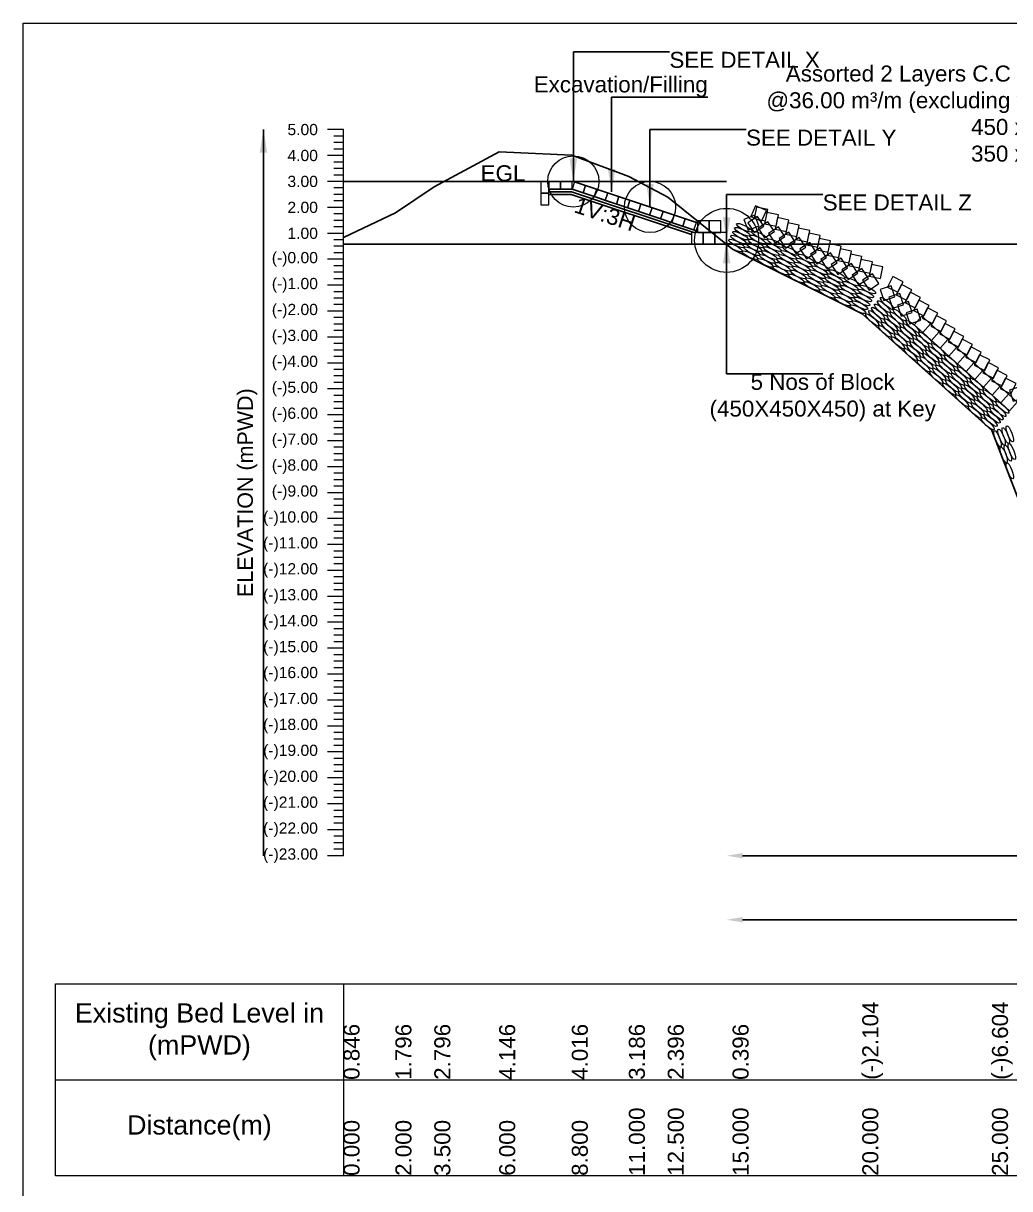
# Model space of a CAD drawing. Header units: inches. Extents: x 89000 to 215000, y -7071 to 0.
# Drawn here: x 175000 to 178080, y -3640 to 0 of the extents above; entities that cross this region are included whole.
import ezdxf

# ---------------------------------------------------------------- set-up
doc = ezdxf.new("R2010")
doc.units = ezdxf.units.IN
doc.header["$LTSCALE"] = 7
doc.header["$MEASUREMENT"] = 0
for name, color, linetype, lineweight in [('Cross section Data Border', 7, 'Continuous', 9), ('Cross Section Labels', 7, 'Continuous', 9), ('Existing_Bed_Level for Xsection', 7, 'Continuous', 25), ('Long Section Labels', 7, 'Continuous', 9)]:
    doc.layers.add(name, color=color, linetype=linetype, lineweight=lineweight)
doc.styles.get("Standard").update_dxf_attribs({"font": 'arial.ttf'})
doc.dimstyles.new('Appron Lebeling Style', dxfattribs={"dimtxt": 50, "dimasz": 50, "dimexe": 0.18, "dimexo": 0.0625, "dimgap": 0.09, "dimtad": 0, "dimtih": 1, "dimtoh": 1, "dimdec": 4, "dimzin": 0, "dimdsep": 46, "dimtxsty": 'Standard', "dimcen": 0.09, "dimse1": 1, "dimse2": 1, "dimadec": 0, "dimazin": 0, "dimtfac": 1, "dimtdec": 4, "dimtofl": 0, "dimtmove": 0, "dimatfit": 3, "dimfxl": 1, "dimtolj": 1, "dimtzin": 0, "dimarcsym": 0})
doc.dimstyles.get("Standard").update_dxf_attribs({"dimtxt": 0.18, "dimasz": 0.18, "dimexe": 0.18, "dimexo": 0.0625, "dimgap": 0.09, "dimtad": 0, "dimtih": 1, "dimtoh": 1, "dimdec": 4, "dimzin": 0, "dimdsep": 46, "dimtxsty": 'Standard', "dimcen": 0.09, "dimadec": 0, "dimazin": 0, "dimtfac": 1, "dimtdec": 4, "dimtofl": 0, "dimtmove": 0, "dimatfit": 3, "dimfxl": 1, "dimtolj": 1, "dimtzin": 0, "dimarcsym": 0})

# ---------------------------------------------------------------- blocks, each defined once
blk = doc.blocks.new('*D5')
at = {"layer": 'Cross Section Labels', "color": 0, "lineweight": -2, "transparency": 16777216}
for p, q in [((177246.4, -2600.1), (179441.1, -2600.1)), ((181880.6, -2600.1), (179685.8, -2600.1))]:
    blk.add_line(p, q, dxfattribs=at)
at = {"layer": 'Cross Section Labels', "color": 0, "transparency": 16777216}
for points in [[(177246.4, -2591.7), (177246.4, -2608.4), (177196.4, -2600.1)], [(181880.6, -2591.7), (181880.6, -2608.4), (181930.6, -2600.1)]]:
    blk.add_solid(points, dxfattribs=at)
at = {"layer": 'Defpoints', "color": 0, "transparency": 16777216}
for p in [(177196.4, -690.1), (181930.6, -1745.8), (181930.6, -2600.1)]:
    blk.add_point(p, dxfattribs=at)
at = {"layer": 'Cross Section Labels', "color": 0, "transparency": 16777216, "insert": (179563.5, -2600.1), "char_height": 50, "attachment_point": 5}
blk.add_mtext('\\A1;72.00 m', dxfattribs=at)
blk = doc.blocks.new('*D6')
at = {"layer": 'Cross Section Labels', "color": 0, "lineweight": -2, "transparency": 16777216}
for p, q in [((177246.4, -2800.1), (179207.8, -2800.1)), ((181880.6, -2800.1), (179919.1, -2800.1))]:
    blk.add_line(p, q, dxfattribs=at)
at = {"layer": 'Cross Section Labels', "color": 0, "transparency": 16777216}
for points in [[(177246.4, -2791.7), (177246.4, -2808.4), (177196.4, -2800.1)], [(181880.6, -2791.7), (181880.6, -2808.4), (181930.6, -2800.1)]]:
    blk.add_solid(points, dxfattribs=at)
at = {"layer": 'Defpoints', "color": 0, "transparency": 16777216}
for p in [(177196.4, -690.1), (181930.6, -1745.8), (181930.6, -2800.1)]:
    blk.add_point(p, dxfattribs=at)
at = {"layer": 'Cross Section Labels', "color": 0, "transparency": 16777216, "insert": (179563.5, -2800.1), "char_height": 50, "attachment_point": 5}
blk.add_mtext('\\A1;Block @36.00 m³/m ^JGoo Bag @72.00 m³/m ', dxfattribs=at)

msp = doc.modelspace()

# ---------------------------------------------------------------- linework, layer by layer
at = {"layer": 'Cross section Data Border'}
for points in [[(175000, 0), (185000, 0), (185000, -7071), (175000, -7071)], [(175100, -3000.076), (184200, -3000.076), (184200, -3600.076), (175100, -3600.076)]]:
    msp.add_lwpolyline(points, close=True, dxfattribs=at)
for points in [[(176000, -3000.076), (176000, -3600.076)], [(175100, -3300.076), (184200, -3300.076)]]:
    msp.add_lwpolyline(points, dxfattribs=at)
at = {"layer": 'Cross Section Labels'}
for centre, radius in [((176717.66, -494.076), 80), ((176957.015, -573.861), 80), ((177196.37, -677.946), 100)]:
    msp.add_circle(centre, radius, dxfattribs=at)
at = {"layer": 'Existing_Bed_Level for Xsection'}
for points in [[(176000, -668.55), (176162, -591.6), (176283.5, -510.6), (176486, -401.25), (176712.8, -411.78), (176891, -479.01), (177012.5, -543), (177215, -705), (177620, -907.5), (178025, -1272), (178430, -2325), (178835, -2568), (179240, -2487), (179645, -2406), (180050, -2325), (180860, -2073.576), (181265, -1919.676), (181670, -1790.076), (182480, -1652.376), (183290, -1547.076), (184100, -1409.376)], [(177196.37, -494.076), (176000, -494.076)], [(177105.245, -623.271), (176721.40099, -495.323), (176717.66, -494.076), (176713.71665, -494.076), (176640.81665, -494.076)], [(176640.81665, -518.376), (176713.71665, -518.376), (177105.245, -648.88545)], [(176640.81665, -526.476), (176712.4022, -526.476), (177093.9122, -653.646)], [(176640.81665, -534.576), (176711.08775, -534.576), (177087.02, -659.88675)], [(176000, -690.096), (184100, -690.096)]]:
    msp.add_lwpolyline(points, dxfattribs=at)
at = {"layer": 'Long Section Labels'}
for points in [[(176000, -332.076), (175950, -332.076)], [(176000, -352.326), (175970, -352.326)], [(176000, -2600.076), (176000, -2519.076), (176000, -2438.076), (176000, -2357.076), (176000, -2276.076), (176000, -2195.076), (176000, -2114.076), (176000, -2033.076), (176000, -1952.076), (176000, -1871.076), (176000, -1790.076), (176000, -1709.076), (176000, -1628.076), (176000, -1547.076), (176000, -1466.076), (176000, -1385.076), (176000, -1304.076), (176000, -1223.076), (176000, -1142.076), (176000, -1061.076), (176000, -980.076), (176000, -899.076), (176000, -818.076), (176000, -737.076), (176000, -656.076), (176000, -575.076), (176000, -494.076), (176000, -413.076), (176000, -332.076)], [(176000, -372.576), (175970, -372.576)], [(176000, -392.826), (175970, -392.826)], [(176000, -413.076), (175950, -413.076)], [(176000, -433.326), (175970, -433.326)], [(176000, -453.576), (175970, -453.576)], [(176000, -494.076), (175950, -494.076)], [(176000, -473.826), (175970, -473.826)], [(176000, -514.326), (175970, -514.326)], [(176000, -534.576), (175970, -534.576)], [(176000, -575.076), (175950, -575.076)], [(176000, -554.826), (175970, -554.826)], [(176000, -595.326), (175970, -595.326)], [(176000, -615.576), (175970, -615.576)], [(176000, -635.826), (175970, -635.826)], [(176000, -656.076), (175950, -656.076)], [(176000, -676.326), (175970, -676.326)], [(176000, -696.576), (175970, -696.576)], [(176000, -716.826), (175970, -716.826)], [(176000, -737.076), (175950, -737.076)], [(176000, -757.326), (175970, -757.326)], [(176000, -777.576), (175970, -777.576)], [(176000, -797.826), (175970, -797.826)], [(176000, -818.076), (175950, -818.076)], [(176000, -838.326), (175970, -838.326)], [(176000, -858.576), (175970, -858.576)], [(176000, -899.076), (175950, -899.076)], [(176000, -878.826), (175970, -878.826)], [(176000, -919.326), (175970, -919.326)], [(176000, -939.576), (175970, -939.576)], [(176000, -980.076), (175950, -980.076)], [(176000, -959.826), (175970, -959.826)], [(176000, -1000.326), (175970, -1000.326)], [(176000, -1020.576), (175970, -1020.576)], [(176000, -1040.826), (175970, -1040.826)], [(176000, -1061.076), (175950, -1061.076)], [(176000, -1081.326), (175970, -1081.326)], [(176000, -1101.576), (175970, -1101.576)], [(176000, -1121.826), (175970, -1121.826)], [(176000, -1142.076), (175950, -1142.076)], [(176000, -1162.326), (175970, -1162.326)], [(176000, -1182.576), (175970, -1182.576)], [(176000, -1223.076), (175950, -1223.076)], [(176000, -1202.826), (175970, -1202.826)], [(176000, -1243.326), (175970, -1243.326)], [(176000, -1263.576), (175970, -1263.576)], [(176000, -1304.076), (175950, -1304.076)], [(176000, -1283.826), (175970, -1283.826)], [(176000, -1324.326), (175970, -1324.326)], [(176000, -1344.576), (175970, -1344.576)], [(176000, -1364.826), (175970, -1364.826)], [(176000, -1385.076), (175950, -1385.076)], [(176000, -1405.326), (175970, -1405.326)], [(176000, -1425.576), (175970, -1425.576)], [(176000, -1445.826), (175970, -1445.826)], [(176000, -1466.076), (175950, -1466.076)], [(176000, -1486.326), (175970, -1486.326)], [(176000, -1506.576), (175970, -1506.576)], [(176000, -1526.826), (175970, -1526.826)], [(176000, -1547.076), (175950, -1547.076)], [(176000, -1567.326), (175970, -1567.326)], [(176000, -1587.576), (175970, -1587.576)], [(176000, -1628.076), (175950, -1628.076)], [(176000, -1607.826), (175970, -1607.826)], [(176000, -1648.326), (175970, -1648.326)], [(176000, -1668.576), (175970, -1668.576)], [(176000, -1709.076), (175950, -1709.076)], [(176000, -1688.826), (175970, -1688.826)], [(176000, -1729.326), (175970, -1729.326)], [(176000, -1749.576), (175970, -1749.576)], [(176000, -1769.826), (175970, -1769.826)], [(176000, -1790.076), (175950, -1790.076)], [(176000, -1810.326), (175970, -1810.326)], [(176000, -1830.576), (175970, -1830.576)], [(176000, -1850.826), (175970, -1850.826)], [(176000, -1871.076), (175950, -1871.076)], [(176000, -1891.326), (175970, -1891.326)], [(176000, -1911.576), (175970, -1911.576)], [(176000, -1952.076), (175950, -1952.076)], [(176000, -1931.826), (175970, -1931.826)], [(176000, -1972.326), (175970, -1972.326)], [(176000, -1992.576), (175970, -1992.576)], [(176000, -2033.076), (175950, -2033.076)], [(176000, -2012.826), (175970, -2012.826)], [(176000, -2053.326), (175970, -2053.326)], [(176000, -2073.576), (175970, -2073.576)], [(176000, -2093.826), (175970, -2093.826)], [(176000, -2114.076), (175950, -2114.076)], [(176000, -2134.326), (175970, -2134.326)], [(176000, -2154.576), (175970, -2154.576)], [(176000, -2174.826), (175970, -2174.826)], [(176000, -2195.076), (175950, -2195.076)], [(176000, -2215.326), (175970, -2215.326)], [(176000, -2235.576), (175970, -2235.576)], [(176000, -2255.826), (175970, -2255.826)], [(176000, -2276.076), (175950, -2276.076)], [(176000, -2296.326), (175970, -2296.326)], [(176000, -2316.576), (175970, -2316.576)], [(176000, -2357.076), (175950, -2357.076)], [(176000, -2336.826), (175970, -2336.826)], [(176000, -2377.326), (175970, -2377.326)], [(176000, -2397.576), (175970, -2397.576)], [(176000, -2438.076), (175950, -2438.076)], [(176000, -2417.826), (175970, -2417.826)], [(176000, -2458.326), (175970, -2458.326)], [(176000, -2478.576), (175970, -2478.576)], [(176000, -2498.826), (175970, -2498.826)], [(176000, -2519.076), (175950, -2519.076)], [(176000, -2539.326), (175970, -2539.326)], [(176000, -2559.576), (175970, -2559.576)], [(176000, -2579.826), (175970, -2579.826)], [(176000, -2600.076), (175950, -2600.076)]]:
    msp.add_lwpolyline(points, dxfattribs=at)
for points in [[(176640.81665, -494.076), (176616.51665, -494.076), (176616.51665, -530.526), (176640.81665, -530.526)], [(176677.26665, -494.076), (176640.81665, -494.076), (176640.81665, -518.376), (176677.26665, -518.376)], [(176713.71665, -494.076), (176677.26665, -494.076), (176677.26665, -518.376), (176713.71665, -518.376)], [(176755.98049, -506.8495), (176721.40099, -495.323), (176713.71665, -518.376), (176748.29616, -529.9025)], [(176790.56, -518.376), (176755.98049, -506.8495), (176748.29616, -529.9025), (176782.87567, -541.429)], [(176640.81665, -530.526), (176616.51665, -530.526), (176616.51665, -566.976), (176640.81665, -566.976)], [(176825.13951, -529.9025), (176790.56, -518.376), (176782.87567, -541.429), (176817.45517, -552.95551)], [(176859.71901, -541.429), (176825.13951, -529.9025), (176817.45517, -552.95551), (176852.03468, -564.48201)], [(176894.29852, -552.95551), (176859.71901, -541.429), (176852.03468, -564.48201), (176886.61418, -576.00851)], [(176928.87802, -564.48201), (176894.29852, -552.95551), (176886.61418, -576.00851), (176921.19369, -587.53501)], [(176963.45753, -576.00851), (176928.87802, -564.48201), (176921.19369, -587.53501), (176955.7732, -599.06151)], [(176998.03704, -587.53501), (176963.45753, -576.00851), (176955.7732, -599.06151), (176990.3527, -610.58802)], [(177320.37383, -584.88757), (177286.98473, -570.26669), (177272.36385, -603.6558), (177305.75295, -618.27668)], [(177325.46961, -581.77583), (177289.75817, -574.47549), (177282.45782, -610.18693), (177318.16927, -617.48728)], [(177032.61654, -599.06151), (176998.03704, -587.53501), (176990.3527, -610.58802), (177024.93221, -622.11452)], [(177067.19605, -610.58802), (177032.61654, -599.06151), (177024.93221, -622.11452), (177059.51171, -633.64102)], [(177101.77556, -622.11452), (177067.19605, -610.58802), (177059.51171, -633.64102), (177094.09122, -645.16752)], [(177141.695, -617.196), (177105.245, -617.196), (177105.245, -653.646), (177141.695, -653.646)], [(177178.145, -617.196), (177141.695, -617.196), (177141.695, -653.646), (177178.145, -653.646)], [(177297.21248, -633.06348), (177283.92783, -599.12058), (177249.98493, -612.40523), (177263.26958, -646.34813)], [(177312.91664, -633.73532), (177292.81485, -603.32939), (177262.40892, -623.43118), (177282.51071, -653.83711)], [(177358.07148, -598.07677), (177322.36004, -590.77642), (177315.05969, -626.48787), (177350.77114, -633.78821)], [(177390.67336, -614.3777), (177354.96191, -607.07736), (177347.66156, -642.7888), (177383.37301, -650.08915)], [(177123.47, -653.646), (177087.02, -653.646), (177087.02, -690.096), (177123.47, -690.096)], [(177159.92, -653.646), (177123.47, -653.646), (177123.47, -690.096), (177159.92, -690.096)], [(177196.37, -653.646), (177159.92, -653.646), (177159.92, -690.096), (177196.37, -690.096)], [(177345.51851, -650.03626), (177325.41672, -619.63033), (177295.01079, -639.73212), (177315.11258, -670.13805)], [(177378.12038, -666.33719), (177358.01859, -635.93126), (177327.61266, -656.03306), (177347.71445, -686.43898)], [(177410.72225, -682.63813), (177390.62046, -652.2322), (177360.21453, -672.33399), (177380.31633, -702.73992)], [(177423.27523, -630.67864), (177387.56378, -623.37829), (177380.26343, -659.08974), (177415.97488, -666.39008)], [(177455.8771, -646.97957), (177420.16565, -639.67923), (177412.8653, -675.39067), (177448.57675, -682.69102)], [(177443.32413, -698.93906), (177423.22233, -668.53314), (177392.81641, -688.63493), (177412.9182, -719.04086)], [(177475.926, -715.24), (177455.82421, -684.83407), (177425.41828, -704.93586), (177445.52007, -735.34179)], [(177488.47897, -663.28051), (177452.76752, -655.98016), (177445.46718, -691.69161), (177481.17862, -698.99196)], [(177521.08084, -679.58144), (177485.36939, -672.2811), (177478.06905, -707.99255), (177513.78049, -715.29289)], [(177553.68271, -695.88238), (177517.97126, -688.58203), (177510.67092, -724.29348), (177546.38237, -731.59383)], [(177508.52787, -731.54094), (177488.42608, -701.13501), (177458.02015, -721.2368), (177478.12194, -751.64273)], [(177541.12974, -747.84187), (177521.02795, -717.43594), (177490.62202, -737.53773), (177510.72381, -767.94366)], [(177586.28458, -712.18332), (177550.57313, -704.88297), (177543.27279, -740.59442), (177578.98424, -747.89476)], [(177618.88645, -728.48425), (177583.17501, -721.18391), (177575.87466, -756.89535), (177611.58611, -764.1957)], [(177573.73161, -764.14281), (177553.62982, -733.73688), (177523.22389, -753.83867), (177543.32568, -784.2446)], [(177606.33348, -780.44374), (177586.23169, -750.03781), (177555.82576, -770.1396), (177575.92755, -800.54553)], [(177651.48832, -744.78519), (177615.77688, -737.48484), (177608.47653, -773.19629), (177644.18798, -780.49663)], [(177684.0902, -761.08612), (177648.37875, -753.78578), (177641.0784, -789.49722), (177676.78985, -796.79757)], [(177638.93535, -796.74468), (177618.83356, -766.33875), (177588.42763, -786.44054), (177608.52942, -816.84647)], [(177671.53722, -813.04561), (177651.43543, -782.63968), (177621.0295, -802.74148), (177641.13129, -833.1474)], [(177747.81124, -807.78531), (177715.32704, -791.25112), (177698.79286, -823.73532), (177731.27705, -840.26951)], [(177721.89273, -854.53567), (177710.60058, -819.87893), (177675.94384, -831.17109), (177687.23599, -865.82783)], [(177774.90431, -832.16907), (177742.42012, -815.63488), (177725.88593, -848.11908), (177758.37013, -864.65327)], [(177748.98581, -878.91944), (177737.69365, -844.2627), (177703.03691, -855.55486), (177714.32907, -890.2116)], [(177776.07888, -903.3032), (177764.78672, -868.64646), (177730.12998, -879.93862), (177741.42214, -914.59536)], [(177801.99739, -856.55284), (177769.51319, -840.01865), (177752.979, -872.50285), (177785.4632, -889.03704)], [(177829.09046, -880.9366), (177796.60626, -864.40241), (177780.07207, -896.88661), (177812.55627, -913.4208)], [(177803.17195, -927.68697), (177791.87979, -893.03023), (177757.22305, -904.32239), (177768.51521, -938.97913)], [(177856.18353, -905.32037), (177823.69933, -888.78618), (177807.16514, -921.27038), (177839.64934, -937.80456)], [(177833.02899, -939.03379), (177805.93592, -914.65002), (177781.55215, -941.7431), (177808.64523, -966.12686)], [(177860.12206, -963.41755), (177833.02899, -939.03379), (177808.64523, -966.12686), (177835.7383, -990.51063)], [(177883.2766, -929.70413), (177850.7924, -913.16994), (177834.25821, -945.65414), (177866.74241, -962.18833)], [(177910.36967, -954.0879), (177877.88547, -937.55371), (177861.35129, -970.0379), (177893.83548, -986.57209)], [(177887.21513, -987.80132), (177860.12206, -963.41755), (177835.7383, -990.51063), (177862.83137, -1014.89439)], [(177937.46274, -978.47166), (177904.97855, -961.93747), (177888.44436, -994.42167), (177920.92856, -1010.95586)], [(177914.3082, -1012.18508), (177887.21513, -987.80132), (177862.83137, -1014.89439), (177889.92444, -1039.27815)], [(177941.40128, -1036.56885), (177914.3082, -1012.18508), (177889.92444, -1039.27815), (177917.01751, -1063.66192)], [(177964.55582, -1002.85542), (177932.07162, -986.32124), (177915.53743, -1018.80543), (177948.02163, -1035.33962)], [(177991.64889, -1027.23919), (177959.16469, -1010.705), (177942.6305, -1043.1892), (177975.1147, -1059.72339)], [(177968.49435, -1060.95261), (177941.40128, -1036.56885), (177917.01751, -1063.66192), (177944.11058, -1088.04568)], [(178018.74196, -1051.62295), (177986.25776, -1035.08876), (177969.72357, -1067.57296), (178002.20777, -1084.10715)], [(177995.58742, -1085.33638), (177968.49435, -1060.95261), (177944.11058, -1088.04568), (177971.20365, -1112.42945)], [(178022.68049, -1109.72014), (177995.58742, -1085.33638), (177971.20365, -1112.42945), (177998.29673, -1136.81321)], [(178045.83503, -1076.00672), (178013.35083, -1059.47253), (177996.81664, -1091.95673), (178029.30084, -1108.49092)], [(178072.9281, -1100.39048), (178040.4439, -1083.85629), (178023.90972, -1116.34049), (178056.39391, -1132.87468)], [(178049.77356, -1134.1039), (178022.68049, -1109.72014), (177998.29673, -1136.81321), (178025.3898, -1161.19698)], [(178100.02117, -1124.77425), (178067.53698, -1108.24006), (178051.00279, -1140.72426), (178083.48699, -1157.25844)], [(178076.86663, -1158.48767), (178049.77356, -1134.1039), (178025.3898, -1161.19698), (178052.48287, -1185.58074)], [(178103.95971, -1182.87143), (178076.86663, -1158.48767), (178052.48287, -1185.58074), (178079.57594, -1209.96451)], [(178125.5795, -1168.81531), (178114.28734, -1134.15857), (178079.6306, -1145.45073), (178090.92276, -1180.10747)]]:
    msp.add_lwpolyline(points, close=True, dxfattribs=at)
for centre, major_axis in [((177239.32507, -663.27889), (24.11089, -12.05545)), ((177245.4832, -650.96263), (24.11089, -12.05545)), ((177251.64134, -638.64636), (24.11089, -12.05545)), ((177299.86313, -662.75726), (24.11089, -12.05545)), ((177220.85068, -700.22768), (24.11089, -12.05545)), ((177227.00881, -687.91141), (24.11089, -12.05545)), ((177233.16694, -675.59515), (24.11089, -12.05545)), ((177281.38873, -699.70605), (24.11089, -12.05545)), ((177287.54686, -687.38978), (24.11089, -12.05545)), ((177293.70499, -675.07352), (24.11089, -12.05545)), ((177341.92678, -699.18442), (24.11089, -12.05545)), ((177348.08492, -686.86815), (24.11089, -12.05545)), ((177269.07247, -724.33857), (24.11089, -12.05545)), ((177275.2306, -712.02231), (24.11089, -12.05545)), ((177323.45239, -736.1332), (24.11089, -12.05545)), ((177329.61052, -723.81694), (24.11089, -12.05545)), ((177335.76865, -711.50068), (24.11089, -12.05545)), ((177383.99044, -735.61157), (24.11089, -12.05545)), ((177390.14857, -723.29531), (24.11089, -12.05545)), ((177396.30671, -710.97905), (24.11089, -12.05545)), ((177444.5285, -735.08994), (24.11089, -12.05545)), ((177317.29426, -748.44947), (24.11089, -12.05545)), ((177365.51605, -772.56036), (24.11089, -12.05545)), ((177371.67418, -760.2441), (24.11089, -12.05545)), ((177377.83231, -747.92784), (24.11089, -12.05545)), ((177426.0541, -772.03873), (24.11089, -12.05545)), ((177432.21223, -759.72247), (24.11089, -12.05545)), ((177438.37036, -747.40621), (24.11089, -12.05545)), ((177486.59215, -771.5171), (24.11089, -12.05545)), ((177492.75029, -759.20084), (24.11089, -12.05545)), ((177413.73784, -796.67126), (24.11089, -12.05545)), ((177419.89597, -784.35499), (24.11089, -12.05545)), ((177468.11776, -808.46589), (24.11089, -12.05545)), ((177474.27589, -796.14963), (24.11089, -12.05545)), ((177480.43402, -783.83336), (24.11089, -12.05545)), ((177528.65581, -807.94426), (24.11089, -12.05545)), ((177534.81394, -795.628), (24.11089, -12.05545)), ((177540.97207, -783.31173), (24.11089, -12.05545)), ((177589.19386, -807.42263), (24.11089, -12.05545)), ((177461.95963, -820.78215), (24.11089, -12.05545)), ((177510.18142, -844.89305), (24.11089, -12.05545)), ((177516.33955, -832.57678), (24.11089, -12.05545)), ((177522.49768, -820.26052), (24.11089, -12.05545)), ((177570.71947, -844.37142), (24.11089, -12.05545)), ((177576.8776, -832.05515), (24.11089, -12.05545)), ((177583.03573, -819.73889), (24.11089, -12.05545)), ((177631.25752, -843.84979), (24.11089, -12.05545)), ((177637.41565, -831.53352), (24.11089, -12.05545)), ((177558.40321, -869.00394), (24.11089, -12.05545)), ((177564.56134, -856.68768), (24.11089, -12.05545)), ((177612.78313, -880.79857), (24.11089, -12.05545)), ((177618.94126, -868.48231), (24.11089, -12.05545)), ((177625.09939, -856.16605), (24.11089, -12.05545)), ((177687.85227, -885.20166), (20.03683, -18.03315)), ((177697.06391, -874.9665), (20.03683, -18.03315)), ((177606.625, -893.11484), (24.11089, -12.05545)), ((177651.00569, -926.1423), (20.03683, -18.03315)), ((177660.21734, -915.90714), (20.03683, -18.03315)), ((177669.42898, -905.67198), (20.03683, -18.03315)), ((177678.64063, -895.43682), (20.03683, -18.03315)), ((177727.92593, -921.26796), (20.03683, -18.03315)), ((177737.13758, -911.0328), (20.03683, -18.03315)), ((177691.07936, -962.2086), (20.03683, -18.03315)), ((177700.291, -951.97344), (20.03683, -18.03315)), ((177709.50264, -941.73828), (20.03683, -18.03315)), ((177718.71429, -931.50312), (20.03683, -18.03315)), ((177767.9996, -957.33426), (20.03683, -18.03315)), ((177777.21124, -947.0991), (20.03683, -18.03315)), ((177731.15302, -998.2749), (20.03683, -18.03315)), ((177740.36466, -988.03974), (20.03683, -18.03315)), ((177749.57631, -977.80458), (20.03683, -18.03315)), ((177758.78795, -967.56942), (20.03683, -18.03315)), ((177798.86162, -1003.63571), (20.03683, -18.03315)), ((177808.07326, -993.40055), (20.03683, -18.03315)), ((177817.2849, -983.16539), (20.03683, -18.03315)), ((177771.22668, -1034.34119), (20.03683, -18.03315)), ((177780.43833, -1024.10603), (20.03683, -18.03315)), ((177789.64997, -1013.87087), (20.03683, -18.03315)), ((177838.93528, -1039.70201), (20.03683, -18.03315)), ((177848.14692, -1029.46685), (20.03683, -18.03315)), ((177857.35857, -1019.23169), (20.03683, -18.03315)), ((177811.30035, -1070.40749), (20.03683, -18.03315)), ((177820.51199, -1060.17233), (20.03683, -18.03315)), ((177829.72363, -1049.93717), (20.03683, -18.03315)), ((177879.00894, -1075.76831), (20.03683, -18.03315)), ((177888.22059, -1065.53315), (20.03683, -18.03315)), ((177897.43223, -1055.29799), (20.03683, -18.03315)), ((177851.37401, -1106.47379), (20.03683, -18.03315)), ((177860.58565, -1096.23863), (20.03683, -18.03315)), ((177869.7973, -1086.00347), (20.03683, -18.03315)), ((177919.08261, -1111.8346), (20.03683, -18.03315)), ((177928.29425, -1101.59944), (20.03683, -18.03315)), ((177937.50589, -1091.36428), (20.03683, -18.03315)), ((177891.44767, -1142.54009), (20.03683, -18.03315)), ((177900.65932, -1132.30492), (20.03683, -18.03315)), ((177909.87096, -1122.06976), (20.03683, -18.03315)), ((177959.15627, -1147.9009), (20.03683, -18.03315)), ((177968.36791, -1137.66574), (20.03683, -18.03315)), ((177977.57956, -1127.43058), (20.03683, -18.03315)), ((177931.52134, -1178.60638), (20.03683, -18.03315)), ((177940.73298, -1168.37122), (20.03683, -18.03315)), ((177949.94462, -1158.13606), (20.03683, -18.03315)), ((177999.22993, -1183.9672), (20.03683, -18.03315)), ((178008.44158, -1173.73204), (20.03683, -18.03315)), ((178017.65322, -1163.49688), (20.03683, -18.03315)), ((177971.595, -1214.67268), (20.03683, -18.03315)), ((177980.80664, -1204.43752), (20.03683, -18.03315)), ((177990.01829, -1194.20236), (20.03683, -18.03315)), ((178039.3036, -1220.03349), (20.03683, -18.03315)), ((178048.51524, -1209.79833), (20.03683, -18.03315)), ((178057.72688, -1199.56317), (20.03683, -18.03315)), ((178011.66866, -1250.73898), (20.03683, -18.03315)), ((178020.88031, -1240.50382), (20.03683, -18.03315)), ((178030.09195, -1230.26866), (20.03683, -18.03315)), ((178042.11706, -1297.32497), (9.67693, -25.16001)), ((178054.96923, -1292.38183), (9.67693, -25.16001)), ((178067.8214, -1287.43869), (9.67693, -25.16001)), ((178080.67357, -1282.49555), (9.67693, -25.16001)), ((178061.47092, -1347.64499), (9.67693, -25.16001)), ((178074.32309, -1342.70185), (9.67693, -25.16001)), ((178087.17526, -1337.75871), (9.67693, -25.16001)), ((178080.82477, -1397.96502), (9.67693, -25.16001))]:
    msp.add_ellipse(centre, major_axis=major_axis, ratio=0.255, dxfattribs=at)

# ---------------------------------------------------------------- texts
at = {"layer": 'Cross section Data Border', "char_height": 60, "width": 800, "attachment_point": 5}
for s, insert in [('Existing Bed Level in (mPWD)', (175550, -3150.076)), ('Distance(m)', (175550, -3450.076))]:
    msp.add_mtext(s, dxfattribs=dict(at, insert=insert))
at = {"layer": 'Cross Section Labels', "char_height": 50}
for s, insert, attachment_point in [('SEE DETAIL X', (177017.66, -89.076), 1), (' Assorted 2 Layers C.C Blocks(excluding Blocks at key) to be Placed / dumped^J@36.00 m³/m (excluding void) at or below Working LWL as shown in the drawing.^J450 x 450 x 450-------- - 60 % by volume^J350 x 350 x 350-------- - 40 % by volume', (178580.71496, -447.096), 8), ('Excavation/Filling', (177137.3375, -230.826), 9), ('SEE DETAIL Y', (177257.015, -332.076), 1), ('EGL', (176567.91665, -494.076), 9), ('SEE DETAIL Z', (177496.37, -534.576), 1), ('5 Nos of Block ^J(450X450X450) at Key', (177496.37, -1095.096), 2)]:
    msp.add_mtext(s, dxfattribs=dict(at, insert=insert, attachment_point=attachment_point))
at = {"layer": 'Cross Section Labels', "insert": (176824.53028, -572.39017), "char_height": 50, "attachment_point": 2, "rotation": 341.56505118}
msp.add_mtext('1V:3H', dxfattribs=at)
at = {"layer": 'Long Section Labels', "char_height": 35, "attachment_point": 6}
for s, insert in [('5.00', (175920, -332.076)), ('4.00', (175920, -413.076)), ('3.00', (175920, -494.076)), ('2.00', (175920, -575.076)), ('1.00', (175920, -656.076)), ('(-)0.00', (175920, -737.076)), ('(-)1.00', (175920, -818.076)), ('(-)2.00', (175920, -899.076)), ('(-)3.00', (175920, -980.076)), ('(-)4.00', (175920, -1061.076)), ('(-)5.00', (175920, -1142.076)), ('(-)6.00', (175920, -1223.076)), ('(-)7.00', (175920, -1304.076)), ('(-)8.00', (175920, -1385.076)), ('(-)9.00', (175920, -1466.076)), ('(-)10.00', (175920, -1547.076)), ('(-)11.00', (175920, -1628.076)), ('(-)12.00', (175920, -1709.076)), ('(-)13.00', (175920, -1790.076)), ('(-)14.00', (175920, -1871.076)), ('(-)15.00', (175920, -1952.076)), ('(-)16.00', (175920, -2033.076)), ('(-)17.00', (175920, -2114.076)), ('(-)18.00', (175920, -2195.076)), ('(-)19.00', (175920, -2276.076)), ('(-)20.00', (175920, -2357.076)), ('(-)21.00', (175920, -2438.076)), ('(-)22.00', (175920, -2519.076)), ('(-)23.00', (175920, -2600.076))]:
    msp.add_mtext(s, dxfattribs=dict(at, insert=insert))
at = {"layer": 'Long Section Labels', "rotation": 90}
for s, insert, char_height, attachment_point in [('ELEVATION (mPWD)', (175700, -1466.076), 48, 5), ('(-)2.104', (177620, -3300.076), 50, 1), ('(-)6.604', (178025, -3300.076), 50, 1), ('0.846', (176000, -3300.076), 50, 1), ('1.796', (176162, -3300.076), 50, 1), ('2.796', (176283.5, -3300.076), 50, 1), ('4.146', (176486, -3300.076), 50, 1), ('4.016', (176712.8, -3300.076), 50, 1), ('3.186', (176891, -3300.076), 50, 1), ('2.396', (177012.5, -3300.076), 50, 1), ('0.396', (177215, -3300.076), 50, 1), ('11.000', (176891, -3600.076), 50, 1), ('12.500', (177012.5, -3600.076), 50, 1), ('15.000', (177215, -3600.076), 50, 1), ('20.000', (177620, -3600.076), 50, 1), ('25.000', (178025, -3600.076), 50, 1), ('0.000', (176000, -3600.076), 50, 1), ('2.000', (176162, -3600.076), 50, 1), ('3.500', (176283.5, -3600.076), 50, 1), ('6.000', (176486, -3600.076), 50, 1), ('8.800', (176712.8, -3600.076), 50, 1)]:
    msp.add_mtext(s, dxfattribs=dict(at, insert=insert, char_height=char_height, attachment_point=attachment_point))

# ---------------------------------------------------------------- dimensions: what is measured, and where the dimension line sits
at = {"layer": 'Cross Section Labels'}
for base, text, picture, middle in [((181930.55009, -2600.076), '72.00 m', '*D5', (179563.46004, -2600.076)), ((181930.55009, -2800.076), 'Block @36.00 m³/m ^JGoo Bag @72.00 m³/m ', '*D6', (179563.46004, -2800.076))]:
    dim = msp.add_linear_dim(base=base, p1=(177196.37, -690.096), p2=(181930.55009, -1745.78249), text=text, dimstyle='Appron Lebeling Style', dxfattribs=at)
    dim.commit()
    dim.dimension.update_dxf_attribs({"geometry": picture, "text_midpoint": middle})

# ---------------------------------------------------------------- leaders
at = {"layer": 'Cross Section Labels', "annotation_type": 0, "has_hookline": 1, "hookline_direction": 0}
for points, text_width in [([(176717.66, -494.076), (176717.66, -89.076), (177017.57, -89.076)], 466.13233), ([(176837.3375, -526.6785), (176837.3375, -230.826), (177137.2475, -230.826)], 533.32196), ([(176957.015, -573.861), (176957.015, -332.076), (177256.925, -332.076)], 466.03001), ([(177196.37, -677.946), (177196.37, -534.576), (177496.28, -534.576)], 460.91405), ([(177196.37, -677.946), (177196.37, -1095.096), (177496.28, -1095.096)], 701.90996)]:
    msp.add_leader(points, dimstyle='Standard', override={"dimasz": 72}, dxfattribs=dict(at, text_width=text_width))
at = {"layer": 'Long Section Labels'}
msp.add_leader([(175750, -332.076), (175750, -2600.076)], dimstyle='Standard', override={"dimasz": 72}, dxfattribs=at)

doc.saveas('drawing.dxf')
